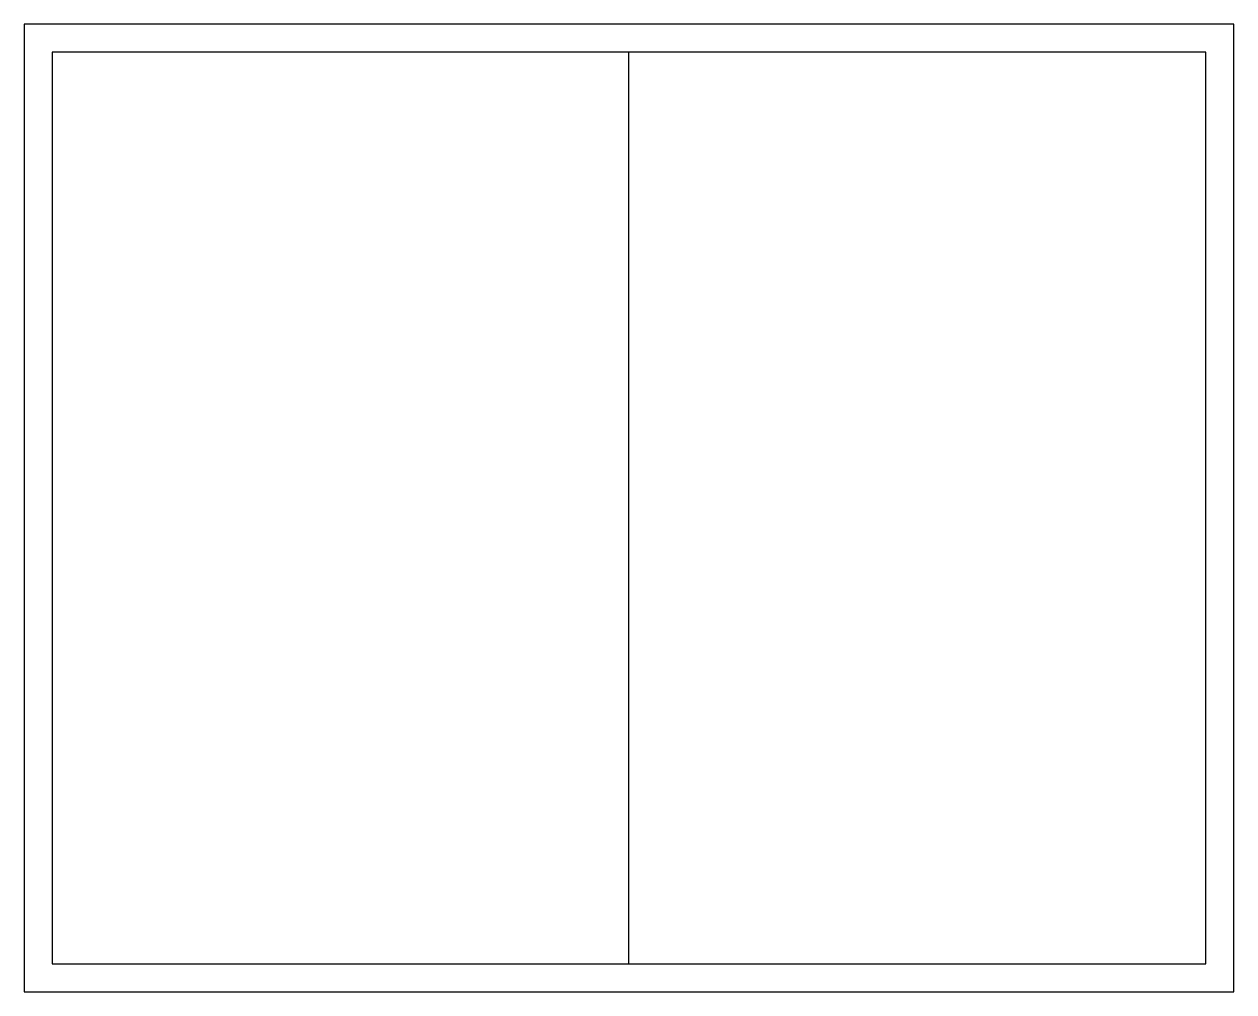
# Model space of a CAD drawing. Header units: metres. Extents: x 0 to 10000, y 0 to 8000.
import ezdxf

# ---------------------------------------------------------------- set-up
doc = ezdxf.new("R2010")
doc.units = ezdxf.units.M

msp = doc.modelspace()

# ---------------------------------------------------------------- linework, layer by layer
at = {"layer": 'WALLS'}
for p, q in [((10000, 8000), (0, 8000)), ((0, 8000), (0, 0)), ((10000, 0), (10000, 8000)), ((9770, 7770), (230, 7770)), ((230, 7770), (230, 230)), ((5000, 230), (5000, 7770)), ((9770, 230), (9770, 7770)), ((230, 230), (9770, 230)), ((0, 0), (10000, 0))]:
    msp.add_line(p, q, dxfattribs=at)

doc.saveas('drawing.dxf')
